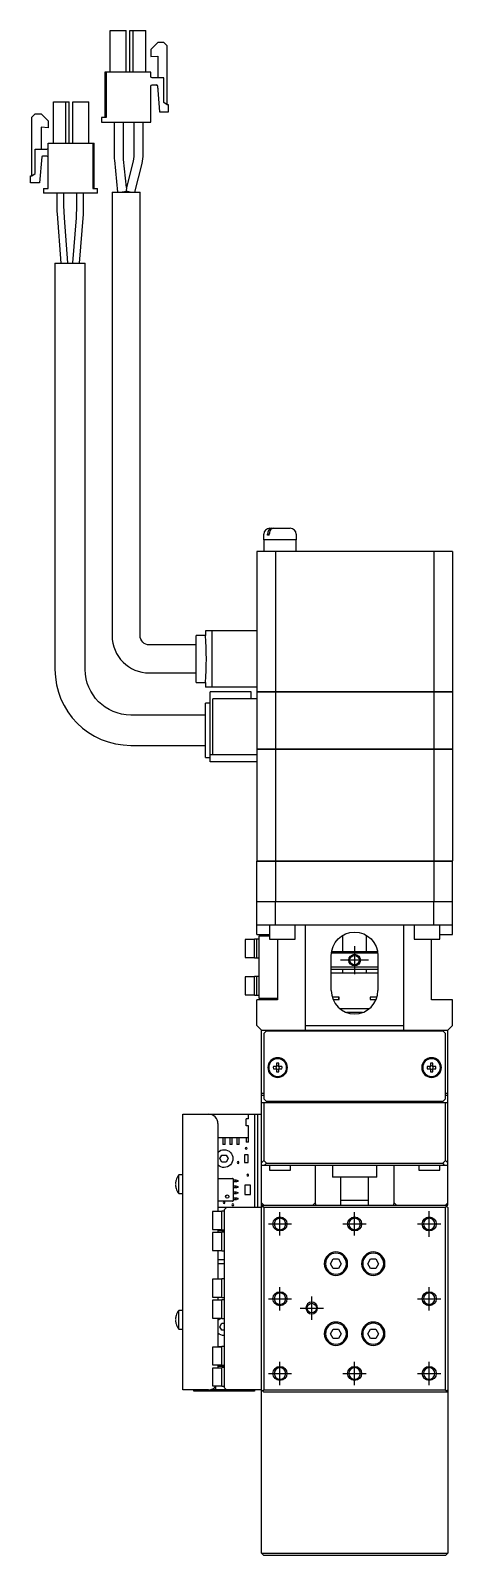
# Model space of a CAD drawing. Extents: x 0 to 883, y -8 to 713.
# Drawn here: x 339.9 to 430.4, y 10 to 336.6 of the extents above; entities that cross this region are included whole.
import ezdxf

# ---------------------------------------------------------------- set-up
doc = ezdxf.new("R2010")
doc.units = 0
doc.header["$LTSCALE"] = 0.5
doc.linetypes.add('CENTER', pattern=[50.8, 31.75, -6.35, 6.35, -6.35])
for name, color, linetype in [('MSM_CENTER', 1, 'CENTER'), ('MSM_CONTINUOUS', 7, 'CONTINUOUS'), ('MSM_NARROW', 5, 'CONTINUOUS')]:
    doc.layers.add(name, color=color, linetype=linetype)

msp = doc.modelspace()

# ---------------------------------------------------------------- linework, layer by layer
at = {"layer": 'MSM_CENTER'}
for p, q in [((409.45, 140.5), (409.45, 134.5)), ((412.45, 137.5), (406.45, 137.5)), ((393.45, 78.5), (393.45, 83.5)), ((409.45, 78.5), (409.45, 83.5)), ((425.45, 78.25), (425.45, 83.75)), ((390.95, 81), (395.95, 81)), ((406.95, 81), (411.95, 81)), ((422.95, 81), (427.95, 81)), ((393.45, 62.5), (393.45, 67.5)), ((400.25, 60.5), (400.25, 65.5)), ((425.45, 62.5), (425.45, 67.5)), ((390.95, 65), (395.95, 65)), ((397.75, 63), (402.75, 63)), ((422.95, 65), (427.95, 65)), ((390.95, 49), (395.95, 49)), ((393.45, 46.5), (393.45, 51.5)), ((406.95, 49), (411.95, 49)), ((409.45, 46.5), (409.45, 51.5)), ((422.95, 49), (427.95, 49)), ((425.45, 46.5), (425.45, 51.5))]:
    msp.add_line(p, q, dxfattribs=at)
at = {"layer": 'MSM_CONTINUOUS'}
for p, q in [((357.05, 327.7), (357.05, 336.6)), ((357.05, 327.7), (357.05, 336.6)), ((357.05, 336.6), (360.45, 336.6)), ((360.45, 327.7), (360.45, 336.6)), ((361.25, 327.7), (361.25, 336.6)), ((361.25, 336.6), (364.65, 336.6)), ((361.25, 327.7), (361.25, 336.6)), ((362, 327.7), (362, 336.6)), ((364.65, 327.7), (364.65, 336.6)), ((367.25, 334), (365.75, 332.5)), ((367.25, 334), (365.75, 332.5)), ((368.55, 334), (367.25, 334)), ((369.25, 333.3), (368.55, 334)), ((369.25, 320.7), (369.25, 333.3)), ((365.75, 332.5), (365.75, 331)), ((365.75, 332.5), (365.75, 331)), ((365.75, 331), (367.25, 331.13)), ((367.25, 331.13), (367.25, 326.45)), ((367.25, 331.13), (367.25, 326.45)), ((356.15, 327.7), (355.9, 327.7)), ((355.9, 327.7), (355.9, 318)), ((356.15, 327.7), (356.15, 318)), ((365.75, 327.7), (356.15, 327.7)), ((356.15, 327.7), (356.15, 318)), ((365.75, 326.75), (365.75, 327.7)), ((365.75, 317), (365.75, 324.65)), ((368.55, 326.45), (366.05, 326.45)), ((366.05, 324.95), (366.95, 324.95)), ((367.15, 324.77), (367.63, 319.2)), ((367.15, 324.77), (367.25, 323.62)), ((367.15, 324.77), (367.63, 319.2)), ((367.15, 324.77), (367.25, 323.62)), ((367.25, 323.62), (367.25, 323.62)), ((368.55, 321.2), (368.55, 326.45)), ((344.85, 321.35), (348.25, 321.35)), ((344.85, 312.45), (344.85, 321.35)), ((347.5, 312.45), (347.5, 321.35)), ((348.25, 312.45), (348.25, 321.35)), ((349.05, 312.45), (349.05, 321.35)), ((349.05, 321.35), (352.45, 321.35)), ((352.45, 312.45), (352.45, 321.35)), ((369.25, 320.7), (368.55, 321.2)), ((369.55, 320.7), (369.25, 320.7)), ((369.55, 319.2), (369.55, 320.7)), ((340.25, 318.05), (340.95, 318.75)), ((340.25, 305.45), (340.25, 318.05)), ((340.95, 318.75), (342.25, 318.75)), ((342.25, 318.75), (343.75, 317.25)), ((343.75, 317.25), (343.75, 315.75)), ((355.15, 318), (355.15, 317)), ((356.15, 318), (355.15, 318)), ((355.15, 318), (355.15, 317)), ((355.15, 317), (365.75, 317)), ((357.92, 317), (357.92, 309.1)), ((359.92, 309.1), (359.92, 317)), ((362.12, 317), (362.12, 309.64)), ((364.12, 309.64), (364.12, 317)), ((367.63, 319.2), (369.55, 319.2)), ((342.25, 315.88), (342.25, 311.2)), ((343.75, 315.75), (342.25, 315.88)), ((340.95, 305.95), (340.95, 311.2)), ((340.95, 311.2), (343.45, 311.2)), ((343.75, 302.75), (343.75, 312.45)), ((343.75, 312.45), (353.6, 312.45)), ((353.35, 312.45), (353.35, 302.75)), ((353.6, 302.75), (353.6, 312.45)), ((342.35, 309.52), (341.86, 303.95)), ((343.45, 309.7), (342.55, 309.7)), ((357.92, 309.1), (357.93, 308.81)), ((357.93, 308.81), (358.59, 302)), ((359.93, 309), (359.92, 309.1)), ((360.51, 302.95), (359.93, 309)), ((361.99, 308.63), (360.51, 302.95)), ((362.12, 309.64), (361.99, 308.63)), ((362.33, 302), (363.93, 308.13)), ((363.93, 308.13), (364.12, 309.64)), ((339.95, 303.95), (339.95, 305.45)), ((339.95, 305.45), (340.25, 305.45)), ((341.86, 303.95), (339.95, 303.95)), ((340.25, 305.45), (340.95, 305.95)), ((342.75, 302.75), (342.75, 301.75)), ((342.75, 302.75), (343.75, 302.75)), ((354.35, 301.75), (342.75, 301.75)), ((345.62, 301.75), (345.62, 298.12)), ((347.12, 299.12), (347.12, 301.75)), ((349.82, 301.75), (349.82, 299.12)), ((351.32, 298.15), (351.32, 301.75)), ((353.35, 302.75), (354.35, 302.75)), ((354.35, 301.75), (354.35, 302.75)), ((357.45, 302), (363.45, 302)), ((357.45, 302), (357.45, 207)), ((360.59, 302.1), (359.6, 302)), ((360.51, 302.95), (360.45, 302.22)), ((360.58, 302.19), (360.45, 302.22)), ((361.3, 302), (360.45, 302.22)), ((360.45, 302.22), (360.58, 302.19)), ((360.58, 302.19), (361.3, 302)), ((360.59, 302.1), (360.58, 302.19)), ((363.45, 207), (363.45, 302)), ((345.65, 297.32), (346.44, 286.75)), ((347.22, 296.49), (347.12, 299.12)), ((349.82, 299.12), (349.72, 296.49)), ((350.45, 286.75), (351.29, 297.29)), ((347.94, 286.81), (347.22, 296.49)), ((349.72, 296.49), (348.95, 286.81)), ((345.2, 286.75), (351.7, 286.75)), ((345.2, 286.75), (345.2, 199.75)), ((351.7, 199.75), (351.7, 286.75)), ((389.95, 227.55), (389.95, 228.7)), ((390.8, 228.5), (390.8, 228.7)), ((391.15, 228.5), (391.15, 228.7)), ((391.25, 230), (395.65, 230)), ((396.95, 228.7), (396.95, 227.55)), ((396.95, 227.55), (389.95, 227.55)), ((396.95, 227.5), (389.95, 227.5)), ((389.95, 227.5), (389.95, 225)), ((390, 227.55), (390, 227.5)), ((391.15, 228.5), (390.8, 228.5)), ((396.9, 227.55), (396.9, 227.5)), ((396.95, 225), (396.95, 227.5)), ((388.45, 225), (388.45, 195.05)), ((430.45, 225), (388.45, 225)), ((392.48, 225), (392.48, 195.05)), ((426.42, 225), (426.42, 195.05)), ((430.45, 225), (430.45, 195.05)), ((375.45, 197), (375.45, 207)), ((377.45, 207), (375.45, 207)), ((388.45, 208), (377.45, 208)), ((377.45, 208), (377.45, 207)), ((378.88, 196), (378.88, 208)), ((375.45, 205), (365.45, 205)), ((365.45, 199), (375.45, 199)), ((375.45, 197), (377.45, 197)), ((377.45, 197), (377.45, 196)), ((388.45, 196), (377.45, 196)), ((387.25, 195), (378.45, 195)), ((378.45, 180), (378.45, 195)), ((379.05, 181.5), (379.05, 193.5)), ((388.45, 193.5), (379.05, 193.5)), ((387.25, 193.5), (387.25, 195)), ((388.45, 195.05), (430.45, 195.05)), ((388.45, 195), (430.45, 195)), ((388.45, 195), (388.45, 158.75)), ((388.5, 195.05), (388.5, 195)), ((392.48, 195), (392.48, 182.75)), ((392.73, 195.05), (392.73, 195)), ((426.16, 195.05), (426.16, 195)), ((426.42, 195), (426.42, 182.75)), ((430.4, 195.05), (430.4, 195)), ((430.45, 195), (430.45, 182.75)), ((377.45, 190), (361.45, 190)), ((377.45, 180.93), (377.45, 192.57)), ((378.45, 192.57), (377.45, 192.57)), ((361.45, 183.5), (377.45, 183.5)), ((377.45, 180.93), (378.45, 180.93)), ((388.45, 181.5), (378.45, 181.5)), ((388.45, 180), (378.45, 180)), ((388.45, 182.75), (430.45, 182.75)), ((388.45, 182.7), (430.45, 182.7)), ((388.5, 182.75), (388.5, 182.7)), ((392.48, 182.7), (392.48, 158.75)), ((392.73, 182.75), (392.73, 182.7)), ((426.16, 182.75), (426.16, 182.7)), ((426.42, 182.7), (426.42, 158.75)), ((430.4, 182.75), (430.4, 182.7)), ((430.45, 182.7), (430.45, 158.75)), ((388.45, 158.75), (430.45, 158.75)), ((388.45, 158.7), (430.45, 158.7)), ((388.45, 143), (388.45, 158.7)), ((388.5, 158.75), (388.5, 158.7)), ((392.48, 158.7), (392.48, 150)), ((392.73, 158.75), (392.73, 158.7)), ((426.16, 158.75), (426.16, 158.7)), ((426.42, 158.7), (426.42, 150)), ((430.4, 158.75), (430.4, 158.7)), ((430.45, 143), (430.45, 158.7)), ((430.45, 150), (388.45, 150)), ((392.45, 150), (392.45, 145)), ((426.45, 145), (426.45, 150)), ((430.45, 145), (388.45, 145)), ((391.2, 145), (391.2, 142)), ((396.7, 142), (396.7, 145)), ((398.95, 122.5), (398.95, 145)), ((419.95, 145), (419.95, 122.5)), ((422.2, 145), (422.2, 142)), ((427.7, 142), (427.7, 145)), ((385.95, 141.9), (385.95, 138.1)), ((387.95, 141.9), (385.95, 141.9)), ((387.95, 138), (387.95, 142)), ((388.95, 142), (387.95, 142)), ((388.45, 143), (391.2, 143)), ((388.45, 138), (388.45, 142)), ((388.95, 129.3), (388.95, 142.7)), ((388.95, 142.7), (391.2, 142.7)), ((391.2, 142), (396.7, 142)), ((392.95, 142), (392.95, 129)), ((406.95, 139.3), (406.95, 142.83)), ((411.95, 142.83), (411.95, 139.3)), ((422.2, 142), (427.7, 142)), ((425.95, 129), (425.95, 142)), ((427.7, 143), (430.45, 143)), ((385.95, 138.1), (387.95, 138.1)), ((387.95, 138), (388.95, 138)), ((404.45, 131), (404.45, 138.5)), ((404.48, 139.1), (414.41, 139.1)), ((414.38, 139.3), (404.51, 139.3)), ((414.45, 138.5), (414.45, 131)), ((387.95, 130), (387.95, 134)), ((388.95, 134), (387.95, 134)), ((388.45, 130), (388.45, 134)), ((414.45, 136), (404.45, 136)), ((414.45, 135.5), (404.45, 135.5)), ((404.45, 134.8), (414.45, 134.8)), ((406.95, 134.8), (406.95, 135.5)), ((411.95, 135.5), (411.95, 134.8)), ((385.95, 133.9), (385.95, 130.1)), ((387.95, 133.9), (385.95, 133.9)), ((385.95, 130.1), (387.95, 130.1)), ((387.95, 130), (388.95, 130)), ((392.95, 129), (388.45, 129)), ((388.45, 123.5), (388.45, 129)), ((392.95, 129.3), (388.95, 129.3)), ((406.11, 129.6), (404.65, 129.6)), ((404.82, 129.1), (406.11, 129.1)), ((406.1, 129.1), (406.1, 129.6)), ((406.11, 129.1), (406.11, 129.6)), ((412.78, 129.6), (412.78, 129.1)), ((414.25, 129.6), (412.78, 129.6)), ((412.78, 129.1), (414.07, 129.1)), ((412.8, 129.6), (412.8, 129.1)), ((430.45, 129), (425.95, 129)), ((430.45, 123.5), (430.45, 129)), ((412.58, 127.1), (406.32, 127.1)), ((411.15, 126.3), (407.74, 126.3)), ((408.2, 126.16), (408.2, 126.3)), ((410.7, 126.3), (410.7, 126.16)), ((388.45, 123.5), (389.45, 122.5)), ((389.45, 122.5), (429.45, 122.5)), ((389.45, 10.5), (389.45, 122.5)), ((390.45, 122.3), (389.95, 121.8)), ((389.95, 121.8), (389.95, 107.8)), ((428.45, 122.3), (390.45, 122.3)), ((398.95, 123.5), (419.95, 123.5)), ((399.45, 122.5), (399.45, 122.3)), ((401.95, 122.5), (401.95, 122.3)), ((416.95, 122.3), (416.95, 122.5)), ((419.45, 122.3), (419.45, 122.5)), ((428.95, 121.8), (428.45, 122.3)), ((428.95, 107.8), (428.95, 121.8)), ((429.45, 122.5), (430.45, 123.5)), ((429.45, 85), (429.45, 122.5)), ((392.71, 114.74), (392.03, 114.74)), ((392.71, 115.42), (392.71, 114.74)), ((393.19, 114.74), (393.19, 115.42)), ((393.87, 114.74), (393.19, 114.74)), ((425.71, 114.74), (425.03, 114.74)), ((425.71, 115.42), (425.71, 114.74)), ((426.19, 114.74), (426.19, 115.42)), ((426.87, 114.74), (426.19, 114.74)), ((392.03, 114.26), (392.71, 114.26)), ((392.71, 114.26), (392.71, 113.58)), ((393.19, 113.58), (393.19, 114.26)), ((393.19, 114.26), (393.87, 114.26)), ((425.03, 114.26), (425.71, 114.26)), ((425.71, 114.26), (425.71, 113.58)), ((426.19, 113.58), (426.19, 114.26)), ((426.19, 114.26), (426.87, 114.26)), ((389.45, 109), (389.95, 109)), ((389.95, 108.5), (389.45, 108.5)), ((389.95, 107.8), (390.45, 107.3)), ((428.45, 107.3), (428.95, 107.8)), ((428.95, 109), (429.45, 109)), ((429.45, 108.5), (428.95, 108.5)), ((389.45, 107), (429.45, 107)), ((389.95, 107), (389.95, 94.61)), ((390.45, 107.3), (428.45, 107.3)), ((399.45, 107.3), (399.45, 107)), ((401.2, 107), (401.2, 107.3)), ((404.45, 107.3), (404.45, 107.2)), ((404.45, 107.2), (414.45, 107.2)), ((404.45, 107.2), (404.65, 107)), ((414.25, 107), (414.45, 107.2)), ((414.45, 107.2), (414.45, 107.3)), ((417.7, 107.3), (417.7, 107)), ((419.45, 107), (419.45, 107.3)), ((428.95, 94.61), (428.95, 107)), ((372.65, 45.5), (372.65, 104.5)), ((372.65, 104.5), (389.45, 104.5)), ((380.15, 102.5), (380.15, 83.65)), ((386.7, 103.5), (386.2, 103.5)), ((386.2, 102), (386.2, 103.5)), ((386.7, 102), (386.2, 102)), ((386.7, 103.5), (386.7, 104.5)), ((386.7, 98.5), (386.7, 102)), ((387.95, 104.5), (387.95, 84.5)), ((388.65, 104.5), (388.65, 84.5)), ((380.15, 99.5), (386.7, 99.5)), ((380.2, 98), (380.15, 98)), ((380.2, 98), (380.2, 99.5)), ((381.2, 99.5), (381.2, 98)), ((381.7, 98), (381.2, 98)), ((381.7, 98), (381.7, 99.5)), ((382.7, 99.5), (382.7, 98)), ((383.2, 98), (382.7, 98)), ((383.2, 98), (383.2, 99.5)), ((384.2, 99.5), (384.2, 98)), ((384.7, 98), (384.2, 98)), ((384.7, 98), (384.7, 99.5)), ((386.2, 99.5), (386.2, 98.5)), ((386.7, 98.5), (386.2, 98.5)), ((380.58, 95), (381.01, 95.75)), ((381.01, 94.25), (380.58, 95)), ((381.01, 95.75), (381.88, 95.75)), ((381.88, 95.75), (382.31, 95)), ((382.31, 95), (381.88, 94.25)), ((385.81, 95.78), (385.81, 94.18)), ((386.61, 95.78), (385.81, 95.78)), ((386.61, 94.18), (386.61, 95.78)), ((371.75, 87.5), (371.75, 91.5)), ((372.65, 91.5), (371.75, 91.5)), ((381.88, 94.25), (381.01, 94.25)), ((385.81, 94.18), (386.61, 94.18)), ((389.45, 94.11), (389.95, 94.61)), ((429.45, 93.5), (389.45, 93.5)), ((389.95, 94.61), (390.56, 94)), ((390.56, 94), (390.06, 93.5)), ((390.56, 94), (428.33, 94)), ((391.2, 93.5), (391.2, 92.5)), ((391.2, 92.5), (395.7, 92.5)), ((395.7, 92.5), (395.7, 93.5)), ((400.96, 93.5), (400.96, 85.5)), ((404.7, 93.5), (404.7, 91)), ((414.2, 91), (414.2, 93.5)), ((417.93, 85.5), (417.93, 93.5)), ((423.2, 93.5), (423.2, 92.5)), ((423.2, 92.5), (427.7, 92.5)), ((427.7, 92.5), (427.7, 93.5)), ((428.33, 94), (428.95, 94.61)), ((428.83, 93.5), (428.33, 94)), ((428.95, 94.61), (429.45, 94.11)), ((371.06, 89.68), (371.18, 89.68)), ((371.18, 89.32), (371.06, 89.32)), ((371.17, 90.39), (371.18, 90.39)), ((371.18, 88.61), (371.17, 88.61)), ((380.15, 90.76), (383.3, 90.76)), ((383.4, 90.66), (383.4, 85.96)), ((383.4, 90.43), (384.13, 90.43)), ((384.13, 90), (383.4, 90)), ((383.4, 89.16), (384.13, 89.16)), ((384.13, 88.73), (383.4, 88.73)), ((383.84, 90.43), (383.84, 90)), ((383.84, 89.16), (383.84, 88.73)), ((384.13, 90.43), (384.2, 90.31)), ((384.2, 90.11), (384.13, 90)), ((384.13, 89.16), (384.2, 89.04)), ((384.2, 88.84), (384.13, 88.73)), ((384.2, 90.31), (384.45, 90.31)), ((384.45, 90.11), (384.2, 90.11)), ((384.2, 89.04), (384.45, 89.04)), ((384.45, 88.84), (384.2, 88.84)), ((384.45, 90.11), (384.45, 90.31)), ((384.45, 88.84), (384.45, 89.04)), ((385.9, 89.31), (385.9, 87.31)), ((387.15, 89.31), (385.9, 89.31)), ((387.15, 87.31), (387.15, 89.31)), ((414.2, 91), (404.7, 91)), ((406.45, 91), (406.45, 85)), ((412.45, 85), (412.45, 91)), ((371.75, 87.5), (372.65, 87.5)), ((383.3, 85.86), (380.15, 85.86)), ((383.4, 87.89), (384.13, 87.89)), ((384.13, 87.46), (383.4, 87.46)), ((383.4, 86.62), (384.13, 86.62)), ((384.13, 86.19), (383.4, 86.19)), ((383.84, 87.89), (383.84, 87.46)), ((383.84, 86.62), (383.84, 86.19)), ((384.13, 87.89), (384.2, 87.77)), ((384.2, 87.57), (384.13, 87.46)), ((384.13, 86.62), (384.2, 86.5)), ((384.2, 86.3), (384.13, 86.19)), ((384.2, 87.77), (384.45, 87.77)), ((384.45, 87.57), (384.2, 87.57)), ((384.2, 86.5), (384.45, 86.5)), ((384.45, 86.3), (384.2, 86.3)), ((384.45, 87.57), (384.45, 87.77)), ((384.45, 86.3), (384.45, 86.5)), ((385.9, 87.31), (387.15, 87.31)), ((389.95, 85), (389.45, 85.5)), ((389.45, 85), (429.45, 85)), ((389.45, 84.5), (389.95, 85)), ((400.96, 85.5), (400.46, 85)), ((412.45, 86), (406.45, 86)), ((418.43, 85), (417.93, 85.5)), ((429.45, 85.5), (428.95, 85)), ((428.95, 85), (429.2, 84.75)), ((378.95, 83.65), (378.95, 79.85)), ((380.95, 83.65), (378.95, 83.65)), ((389.45, 84.5), (380.15, 84.5)), ((380.95, 79.75), (380.95, 83.75)), ((381.45, 83.75), (380.95, 83.75)), ((381.95, 84.5), (381.45, 84)), ((381.45, 84), (381.45, 46)), ((389.95, 84.5), (389.7, 84.75)), ((428.95, 84.5), (389.95, 84.5)), ((389.95, 84.5), (389.95, 45.5)), ((429.2, 84.75), (428.95, 84.5)), ((428.95, 45.5), (428.95, 84.5)), ((429.2, 84.75), (429.45, 84.5)), ((429.45, 84.5), (429.45, 10.5)), ((378.95, 79.85), (380.95, 79.85)), ((378.95, 79.15), (378.95, 75.35)), ((380.95, 79.15), (378.95, 79.15)), ((380.15, 79.85), (380.15, 79.15)), ((381.45, 79.5), (380.15, 79.5)), ((380.95, 79.75), (381.45, 79.75)), ((380.95, 75.25), (380.95, 79.25)), ((381.45, 79.25), (380.95, 79.25)), ((378.95, 75.35), (380.95, 75.35)), ((380.15, 75.35), (380.15, 69.15)), ((380.95, 75.25), (381.45, 75.25)), ((380.15, 73.37), (381.45, 73.37)), ((381.45, 72.45), (380.15, 72.45)), ((404.29, 72.5), (404.87, 73.5)), ((404.87, 71.5), (404.29, 72.5)), ((404.87, 73.5), (406.02, 73.5)), ((406.02, 73.5), (406.6, 72.5)), ((406.6, 72.5), (406.02, 71.5)), ((412.29, 72.5), (412.87, 73.5)), ((412.87, 71.5), (412.29, 72.5)), ((412.87, 73.5), (414.02, 73.5)), ((414.02, 73.5), (414.6, 72.5)), ((414.6, 72.5), (414.02, 71.5)), ((378.95, 69.15), (378.95, 65.35)), ((380.95, 69.15), (378.95, 69.15)), ((380.15, 69.25), (380.95, 69.25)), ((380.95, 65.25), (380.95, 69.25)), ((381.45, 69.25), (380.95, 69.25)), ((406.02, 71.5), (404.87, 71.5)), ((414.02, 71.5), (412.87, 71.5)), ((378.95, 65.35), (380.95, 65.35)), ((380.15, 65.35), (380.15, 64.65)), ((371.75, 58.5), (371.75, 62.5)), ((372.65, 62.5), (371.75, 62.5)), ((378.95, 64.65), (378.95, 60.85)), ((380.95, 64.65), (378.95, 64.65)), ((380.95, 65.25), (381.45, 65.25)), ((380.95, 60.75), (380.95, 64.75)), ((381.45, 64.75), (380.95, 64.75)), ((371.06, 60.68), (371.18, 60.68)), ((371.18, 60.32), (371.06, 60.32)), ((371.17, 61.39), (371.18, 61.39)), ((371.18, 59.61), (371.17, 59.61)), ((378.95, 60.85), (380.95, 60.85)), ((380.15, 60.85), (380.15, 54.65)), ((380.58, 59), (381.01, 59.75)), ((381.01, 58.25), (380.58, 59)), ((380.95, 60.75), (381.45, 60.75)), ((381.01, 59.75), (381.45, 59.75)), ((371.75, 58.5), (372.65, 58.5)), ((381.45, 58.25), (381.01, 58.25)), ((404.29, 57.5), (404.87, 58.5)), ((404.87, 56.5), (404.29, 57.5)), ((404.87, 58.5), (406.02, 58.5)), ((406.02, 56.5), (404.87, 56.5)), ((406.02, 58.5), (406.6, 57.5)), ((406.6, 57.5), (406.02, 56.5)), ((412.29, 57.5), (412.87, 58.5)), ((412.87, 56.5), (412.29, 57.5)), ((412.87, 58.5), (414.02, 58.5)), ((414.02, 56.5), (412.87, 56.5)), ((414.02, 58.5), (414.6, 57.5)), ((414.6, 57.5), (414.02, 56.5)), ((378.95, 54.65), (378.95, 50.85)), ((380.95, 54.65), (378.95, 54.65)), ((380.95, 54.67), (380.15, 54.67)), ((380.95, 50.75), (380.95, 54.75)), ((381.45, 54.75), (380.95, 54.75)), ((378.95, 50.85), (380.95, 50.85)), ((378.95, 50.15), (378.95, 46.35)), ((380.95, 50.15), (378.95, 50.15)), ((380.15, 50.85), (380.15, 50.15)), ((381.45, 50.5), (380.15, 50.5)), ((380.95, 50.75), (381.45, 50.75)), ((380.95, 46.25), (380.95, 50.25)), ((381.45, 50.25), (380.95, 50.25)), ((378.95, 46.35), (380.95, 46.35)), ((379.7, 45.5), (379.7, 46.24)), ((380.95, 46.25), (381.45, 46.25)), ((381.45, 46), (381.95, 45.5)), ((378.15, 45.5), (372.65, 45.5)), ((374.95, 45.2), (374.95, 45.5)), ((387.95, 45.2), (374.95, 45.2)), ((378.7, 45.58), (378.7, 45.5)), ((389.45, 45.5), (378.7, 45.5)), ((387.95, 45.5), (387.95, 45.2)), ((389.95, 45), (389.45, 45.5)), ((389.7, 45.25), (389.95, 45.5)), ((389.95, 45.5), (428.95, 45.5)), ((429.45, 45), (389.95, 45)), ((428.95, 45.5), (429.2, 45.25)), ((429.45, 45.5), (428.95, 45)), ((389.45, 10.5), (429.45, 10.5)), ((389.95, 10), (389.45, 10.5)), ((428.95, 10), (389.95, 10)), ((429.45, 10.5), (428.95, 10))]:
    msp.add_line(p, q, dxfattribs=at)
for centre, radius in [((409.45, 137.5), 1.01), ((382.15, 86.86), 0.35), ((400.25, 63), 1.01)]:
    msp.add_circle(centre, radius, dxfattribs=at)
at = {"layer": 'MSM_CONTINUOUS', "extrusion": (0, 0, -1)}
for centre, radius in [((-392.95, 114.5), 2.1), ((-392.95, 114.5), 1.9), ((-425.95, 114.5), 2.1), ((-425.95, 114.5), 1.9), ((-386.21, 97.2), 0.2), ((-384.45, 94.18), 0.2), ((-386.53, 91.48), 0.2), ((-381.45, 85.62), 0.2), ((-383.35, 85.13), 0.2), ((-393.45, 81), 1.23), ((-409.45, 81), 1.23), ((-425.45, 81), 1.23), ((-405.45, 72.5), 2.5), ((-405.45, 72.5), 2.25), ((-413.45, 72.5), 2.5), ((-413.45, 72.5), 2.25), ((-393.45, 65), 1.23), ((-425.45, 65), 1.23), ((-405.45, 57.5), 2.5), ((-405.45, 57.5), 2.25), ((-413.45, 57.5), 2.5), ((-413.45, 57.5), 2.25), ((-393.45, 49), 1.23), ((-409.45, 49), 1.23), ((-425.45, 49), 1.23)]:
    msp.add_circle(centre, radius, dxfattribs=at)
for centre, radius, start, end in [((-366.05, 326.75), 0.3, 270, 0), ((-366.05, 324.65), 0.3, 0, 90), ((-366.95, 324.75), 0.2, 90, 175), ((-365.45, 207), 2, 270, 0), ((-361.45, 199.75), 9.75, 270, 0), ((-409.45, 138.5), 5, 0, 180), ((-381.45, 95), 1.9, 46.8264, 313.1736), ((-381.45, 59), 1.9, 46.8264, 74.7425), ((-381.45, 59), 1.9, 270, 313.1736)]:
    msp.add_arc(centre, radius, start, end, dxfattribs=at)
at = {"layer": 'MSM_CONTINUOUS'}
for centre, radius, start, end in [((366.95, 324.75), 0.2, 5, 90), ((366.95, 324.75), 0.2, 5, 90), ((343.45, 311.5), 0.3, 270, 0), ((342.55, 309.5), 0.2, 90, 175), ((343.45, 309.4), 0.3, 0, 90), ((356.37, 298.12), 10.75, 180, 184.2892), ((340.57, 298.15), 10.75, 355.452, 360), ((391.25, 228.7), 1.3, 90, 180), ((392.46, 228.72), 1.66, 150.2769, 180.5545), ((391.8, 229.11), 0.891, 94.9633, 151.2514), ((392.77, 228.72), 1.61, 145.2137, 180.7416), ((392.12, 229.19), 0.809, 92.7073, 146.3874), ((395.65, 228.7), 1.3, 0, 90), ((365.45, 207), 8, 180, 270), ((317.66, 202), 60, 355.2198, 4.7802), ((361.45, 199.75), 16.25, 180, 270), ((409.45, 131), 5, 180, 0), ((392.95, 114.5), 0.95, 165.3667, 194.6333), ((392.95, 114.5), 0.365, 138.8496, 221.1504), ((392.95, 114.5), 0.95, 75.3667, 104.6333), ((392.95, 114.5), 0.365, 48.8496, 131.1504), ((392.95, 114.5), 0.365, 318.8496, 41.1504), ((392.95, 114.5), 0.95, 345.3667, 14.6333), ((425.95, 114.5), 0.95, 165.3667, 194.6333), ((425.95, 114.5), 0.365, 138.8496, 221.1504), ((425.95, 114.5), 0.95, 75.3667, 104.6333), ((425.95, 114.5), 0.365, 48.8496, 131.1504), ((425.95, 114.5), 0.365, 318.8496, 41.1504), ((425.95, 114.5), 0.95, 345.3667, 14.6333), ((392.95, 114.5), 0.365, 228.8496, 311.1504), ((392.95, 114.5), 0.95, 255.3667, 284.6333), ((425.95, 114.5), 0.365, 228.8496, 311.1504), ((425.95, 114.5), 0.95, 255.3667, 284.6333), ((378.15, 102.5), 2, 0, 90), ((374.25, 89.5), 3.2, 141.3178, 163.8775), ((374.25, 89.5), 3.19, 163.8933, 176.7703), ((374.25, 89.5), 3.19, 183.2297, 196.1067), ((374.25, 89.5), 3.2, 196.1225, 218.6822), ((383.3, 90.66), 0.1, 0, 90), ((383.3, 85.96), 0.1, 270, 0), ((407.3, 87.5), 6.65, 197.5244, 202.1044), ((410.7, 87.81), 7.6, 338.2576, 342.2646), ((374.25, 60.5), 3.2, 141.3178, 163.8775), ((374.25, 60.5), 3.19, 163.8933, 176.7703), ((374.25, 60.5), 3.19, 183.2297, 196.1067), ((374.25, 60.5), 3.2, 196.1225, 218.6822), ((378.15, 47.5), 2, 270, 324.9004)]:
    msp.add_arc(centre, radius, start, end, dxfattribs=at)
at = {"layer": 'MSM_NARROW'}
for centre, radius in [((409.45, 137.5), 1.25), ((393.45, 81), 1.5), ((409.45, 81), 1.5), ((425.45, 81), 1.5), ((393.45, 65), 1.5), ((425.45, 65), 1.5), ((393.45, 49), 1.5), ((409.45, 49), 1.5), ((425.45, 49), 1.5)]:
    msp.add_circle(centre, radius, dxfattribs=at)
at = {"layer": 'MSM_NARROW', "extrusion": (0, 0, -1)}
msp.add_circle((-400.25, 63), 1.25, dxfattribs=at)

doc.saveas('drawing.dxf')
